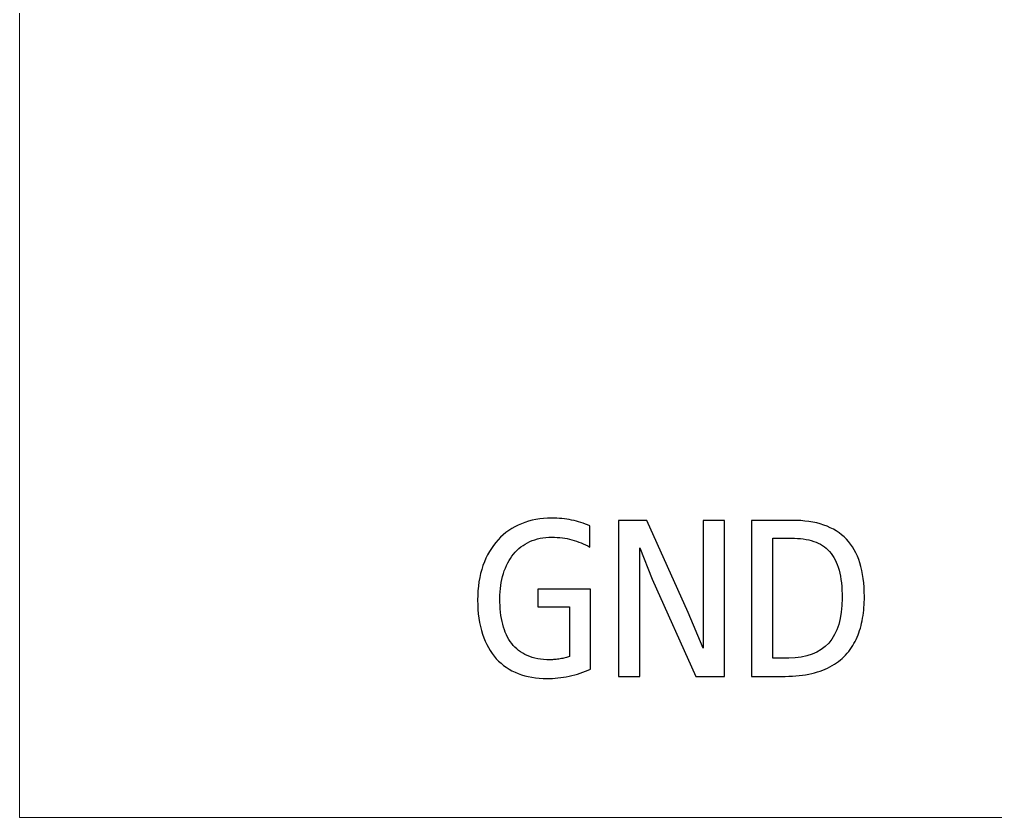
# Model space of a CAD drawing. Header units: centimetres. Extents: x 102.9 to 107.9, y 82.26 to 89.76.
# Drawn here: x 102.896 to 104.037, y 82.256 to 83.189 of the extents above; entities that cross this region are included whole.
import ezdxf

# ---------------------------------------------------------------- set-up
doc = ezdxf.new("R2010")
doc.units = ezdxf.units.CM
doc.header["$MEASUREMENT"] = 0
doc.layers.add('Layer 1', color=7, linetype='Continuous')

msp = doc.modelspace()

# ---------------------------------------------------------------- linework, layer by layer
at = {"layer": 'Layer 1', "color": 5, "lineweight": 9}
for points in [[(102.89634, 89.75634), (102.89634, 89.75634), (102.89634, 82.25634), (102.89634, 82.25634)], [(102.89634, 82.25634), (102.89634, 82.25634), (107.89634, 82.25634), (107.89634, 82.25634)]]:
    msp.add_open_spline(points, degree=3, dxfattribs=at)
at = {"layer": 'Layer 1'}
for points, knots in [([(103.56268, 82.57233), (103.55592, 82.57595), (103.54892, 82.57876), (103.54178, 82.58076), (103.53459, 82.58276), (103.52678, 82.58376), (103.51835, 82.58376), (103.50869, 82.58376), (103.50007, 82.58204), (103.49255, 82.57862), (103.48502, 82.57514), (103.47869, 82.57028), (103.4735, 82.564), (103.46836, 82.55776), (103.46441, 82.55019), (103.46164, 82.54133), (103.45893, 82.53252), (103.45755, 82.52276), (103.45755, 82.51205), (103.45755, 82.50091), (103.45865, 82.49091), (103.46088, 82.48205), (103.46312, 82.47324), (103.4666, 82.46572), (103.47136, 82.45958), (103.47607, 82.45348), (103.48217, 82.44877), (103.48955, 82.44553), (103.49693, 82.44225), (103.50578, 82.44063), (103.51612, 82.44063), (103.51788, 82.44063), (103.51978, 82.44072), (103.52183, 82.44091), (103.52388, 82.4411), (103.52593, 82.44134), (103.52797, 82.44167), (103.53002, 82.44201), (103.53197, 82.44239), (103.53388, 82.44286), (103.53578, 82.44334), (103.5375, 82.44382), (103.53897, 82.44439), (103.53897, 82.44439), (103.53897, 82.50234), (103.53897, 82.50234), (103.53897, 82.50234), (103.50174, 82.50234), (103.50174, 82.50234), (103.50174, 82.50234), (103.50174, 82.52291), (103.50174, 82.52291), (103.50174, 82.52291), (103.56354, 82.52291), (103.56354, 82.52291), (103.56354, 82.52291), (103.56354, 82.42968), (103.56354, 82.42968), (103.55973, 82.42787), (103.55568, 82.42629), (103.55149, 82.42491), (103.54726, 82.42353), (103.54292, 82.42234), (103.5385, 82.42144), (103.53407, 82.42049), (103.52969, 82.41977), (103.52531, 82.41934), (103.52093, 82.41887), (103.51669, 82.41863), (103.51264, 82.41863), (103.50017, 82.41863), (103.48893, 82.42058), (103.47893, 82.42449), (103.46893, 82.42839), (103.46041, 82.4342), (103.45341, 82.44186), (103.44636, 82.44953), (103.44098, 82.4591), (103.43722, 82.47053), (103.43346, 82.482), (103.43155, 82.49524), (103.43155, 82.51034), (103.43155, 82.52529), (103.43365, 82.53871), (103.43784, 82.55057), (103.44203, 82.56243), (103.44788, 82.57247), (103.4555, 82.58071), (103.46307, 82.58895), (103.47217, 82.59523), (103.48283, 82.59957), (103.49345, 82.6039), (103.50521, 82.60604), (103.51807, 82.60604), (103.52621, 82.60604), (103.53402, 82.60533), (103.5414, 82.60385), (103.54883, 82.60242), (103.55587, 82.60009), (103.56268, 82.5969), (103.56268, 82.5969), (103.56268, 82.57233), (103.56268, 82.57233)], [0, 0, 0, 0, 0.0294118, 0.0294118, 0.0294118, 0.0588235, 0.0588235, 0.0588235, 0.0882353, 0.0882353, 0.0882353, 0.1176471, 0.1176471, 0.1176471, 0.1470588, 0.1470588, 0.1470588, 0.1764706, 0.1764706, 0.1764706, 0.2058824, 0.2058824, 0.2058824, 0.2352941, 0.2352941, 0.2352941, 0.2647059, 0.2647059, 0.2647059, 0.2941176, 0.2941176, 0.2941176, 0.3235294, 0.3235294, 0.3235294, 0.3529412, 0.3529412, 0.3529412, 0.3823529, 0.3823529, 0.3823529, 0.4117647, 0.4117647, 0.4117647, 0.4411765, 0.4411765, 0.4411765, 0.4705882, 0.4705882, 0.4705882, 0.5, 0.5, 0.5, 0.5294118, 0.5294118, 0.5294118, 0.5588235, 0.5588235, 0.5588235, 0.5882353, 0.5882353, 0.5882353, 0.6176471, 0.6176471, 0.6176471, 0.6470588, 0.6470588, 0.6470588, 0.6764706, 0.6764706, 0.6764706, 0.7058824, 0.7058824, 0.7058824, 0.7352941, 0.7352941, 0.7352941, 0.7647059, 0.7647059, 0.7647059, 0.7941176, 0.7941176, 0.7941176, 0.8235294, 0.8235294, 0.8235294, 0.8529412, 0.8529412, 0.8529412, 0.8823529, 0.8823529, 0.8823529, 0.9117647, 0.9117647, 0.9117647, 0.9411765, 0.9411765, 0.9411765, 0.9705882, 0.9705882, 0.9705882, 1, 1, 1, 1]), ([(103.72005, 82.4212), (103.72005, 82.4212), (103.68639, 82.4212), (103.68639, 82.4212), (103.68639, 82.4212), (103.63558, 82.5349), (103.63558, 82.5349), (103.63558, 82.5349), (103.62092, 82.57147), (103.62092, 82.57147), (103.62092, 82.57147), (103.62092, 82.47953), (103.62092, 82.47953), (103.62092, 82.47953), (103.62092, 82.4212), (103.62092, 82.4212), (103.62092, 82.4212), (103.59606, 82.4212), (103.59606, 82.4212), (103.59606, 82.4212), (103.59606, 82.60347), (103.59606, 82.60347), (103.59606, 82.60347), (103.6293, 82.60347), (103.6293, 82.60347), (103.6293, 82.60347), (103.67772, 82.49577), (103.67772, 82.49577), (103.67772, 82.49577), (103.69519, 82.45405), (103.69519, 82.45405), (103.69519, 82.45405), (103.69519, 82.55171), (103.69519, 82.55171), (103.69519, 82.55171), (103.69519, 82.60347), (103.69519, 82.60347), (103.69519, 82.60347), (103.72005, 82.60347), (103.72005, 82.60347), (103.72005, 82.60347), (103.72005, 82.4212), (103.72005, 82.4212)], [0, 0, 0, 0, 0.0714286, 0.0714286, 0.0714286, 0.1428571, 0.1428571, 0.1428571, 0.2142857, 0.2142857, 0.2142857, 0.2857143, 0.2857143, 0.2857143, 0.3571429, 0.3571429, 0.3571429, 0.4285714, 0.4285714, 0.4285714, 0.5, 0.5, 0.5, 0.5714286, 0.5714286, 0.5714286, 0.6428571, 0.6428571, 0.6428571, 0.7142857, 0.7142857, 0.7142857, 0.7857143, 0.7857143, 0.7857143, 0.8571429, 0.8571429, 0.8571429, 0.9285714, 0.9285714, 0.9285714, 1, 1, 1, 1]), ([(103.88341, 82.51433), (103.88341, 82.50562), (103.88275, 82.49724), (103.88141, 82.48924), (103.88003, 82.48124), (103.87789, 82.47381), (103.87489, 82.46696), (103.87194, 82.46005), (103.86808, 82.45382), (103.86332, 82.4482), (103.85856, 82.44258), (103.85275, 82.43777), (103.84589, 82.43377), (103.83899, 82.42977), (103.83099, 82.42668), (103.8219, 82.42449), (103.81275, 82.4223), (103.80242, 82.4212), (103.79076, 82.4212), (103.79076, 82.4212), (103.75171, 82.4212), (103.75171, 82.4212), (103.75171, 82.4212), (103.75171, 82.60347), (103.75171, 82.60347), (103.75171, 82.60347), (103.79871, 82.60347), (103.79871, 82.60347), (103.82718, 82.60347), (103.84842, 82.59614), (103.86242, 82.58152), (103.87642, 82.56685), (103.88341, 82.54448), (103.88341, 82.51433)], [0, 0, 0, 0, 0.0909091, 0.0909091, 0.0909091, 0.1818182, 0.1818182, 0.1818182, 0.2727273, 0.2727273, 0.2727273, 0.3636364, 0.3636364, 0.3636364, 0.4545455, 0.4545455, 0.4545455, 0.5454545, 0.5454545, 0.5454545, 0.6363636, 0.6363636, 0.6363636, 0.7272727, 0.7272727, 0.7272727, 0.8181818, 0.8181818, 0.8181818, 0.9090909, 0.9090909, 0.9090909, 1, 1, 1, 1]), ([(103.85742, 82.51257), (103.85742, 82.52548), (103.85623, 82.53643), (103.8538, 82.54533), (103.85137, 82.55428), (103.8477, 82.56147), (103.84275, 82.567), (103.8378, 82.57247), (103.83161, 82.57647), (103.82418, 82.5789), (103.81675, 82.58138), (103.80799, 82.58261), (103.79795, 82.58261), (103.79795, 82.58261), (103.77657, 82.58261), (103.77657, 82.58261), (103.77657, 82.58261), (103.77657, 82.44263), (103.77657, 82.44263), (103.77657, 82.44263), (103.79514, 82.44263), (103.79514, 82.44263), (103.83666, 82.44263), (103.85742, 82.46596), (103.85742, 82.51257)], [0, 0, 0, 0, 0.125, 0.125, 0.125, 0.25, 0.25, 0.25, 0.375, 0.375, 0.375, 0.5, 0.5, 0.5, 0.625, 0.625, 0.625, 0.75, 0.75, 0.75, 0.875, 0.875, 0.875, 1, 1, 1, 1])]:
    msp.add_open_spline(points, degree=3, knots=knots, dxfattribs=at)

doc.saveas('drawing.dxf')
